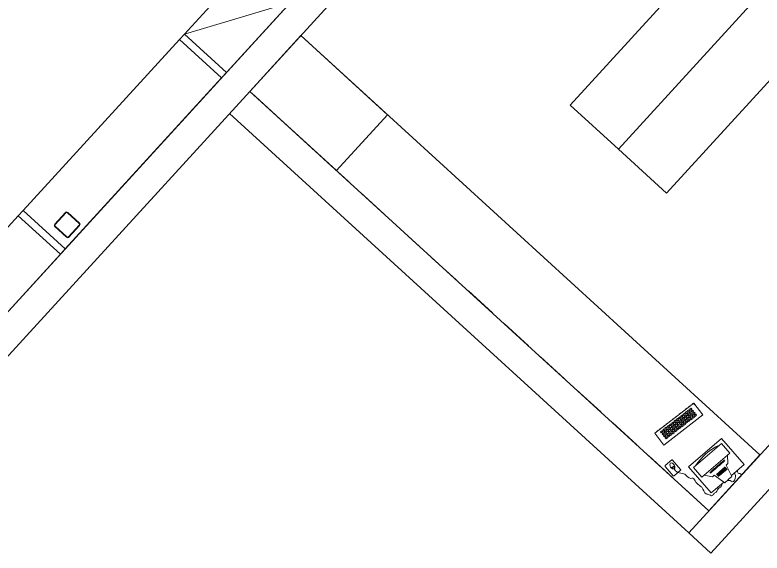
# Model space of a CAD drawing. Header units: metres. Extents: x 750 to 3116, y -341 to 1465.
# Drawn here: x 1565.88 to 1571.61, y 764.17 to 768.3 of the extents above; entities that cross this region are included whole.
import ezdxf

# ---------------------------------------------------------------- set-up
doc = ezdxf.new("R2010")
doc.units = ezdxf.units.M
doc.linetypes.add('DASHED2', pattern=[0.375, 0.25, -0.125])
for name, color, linetype, lineweight in [('Furniture', 44, 'Continuous', 5), ('Hidden line', 251, 'Continuous', 5), ('Wall ext', 20, 'Continuous', 18)]:
    doc.layers.add(name, color=color, linetype=linetype, lineweight=lineweight)

# ---------------------------------------------------------------- blocks, each defined once
blk = doc.blocks.new('wall selves')
at = {"layer": 'Furniture'}
for p, q in [((11493426.9102, 4446031.7865), (11493426.9102, 4446032.5155)), ((11493426.9102, 4446032.5155), (11493427.3476, 4446032.5155)), ((11493427.3476, 4446032.5155), (11493426.9102, 4446031.7865)), ((11493427.3476, 4446032.5155), (11493427.3476, 4446031.7865)), ((11493427.3476, 4446031.7865), (11493427.3476, 4446032.5155)), ((11493427.3476, 4446031.7865), (11493426.9102, 4446031.7865)), ((11493426.9102, 4446031.7865), (11493427.3476, 4446031.7865)), ((11493426.9102, 4446031.7309), (11493426.9102, 4446031.7865)), ((11493427.3476, 4446031.7865), (11493426.9102, 4446031.7865)), ((11493427.3476, 4446031.7865), (11493426.9102, 4446031.7865)), ((11493427.3476, 4446031.7865), (11493427.3476, 4446031.7309)), ((11493427.3476, 4446031.7865), (11493427.3476, 4446031.7309)), ((11493426.9102, 4446029.9533), (11493426.9102, 4446031.7309)), ((11493426.9102, 4446031.7309), (11493427.3476, 4446031.7309)), ((11493427.3476, 4446031.7309), (11493426.9102, 4446031.7309)), ((11493427.3476, 4446031.7309), (11493427.3476, 4446029.9533)), ((11493427.3476, 4446029.9533), (11493427.3476, 4446031.7309)), ((11493427.3476, 4446029.9533), (11493426.9102, 4446029.9533)), ((11493426.9102, 4446029.9533), (11493427.3476, 4446029.9533)), ((11493426.9102, 4446029.8978), (11493426.9102, 4446029.9533)), ((11493427.3476, 4446029.9533), (11493427.3476, 4446029.8978)), ((11493427.3476, 4446029.9533), (11493427.3476, 4446029.8978)), ((11493426.9102, 4446028.1202), (11493426.9102, 4446029.8978)), ((11493426.9102, 4446029.8978), (11493427.3476, 4446029.8978)), ((11493427.3476, 4446029.8978), (11493426.9102, 4446029.8978)), ((11493427.3476, 4446029.8978), (11493427.3476, 4446028.1202)), ((11493427.3476, 4446028.1202), (11493427.3476, 4446029.8978)), ((11493427.3476, 4446028.1202), (11493426.9102, 4446028.1202)), ((11493426.9102, 4446028.1202), (11493427.3476, 4446028.1202)), ((11493426.9102, 4446028.0646), (11493426.9102, 4446028.1202)), ((11493427.3476, 4446028.1202), (11493427.3476, 4446028.0646)), ((11493427.3476, 4446028.1202), (11493427.3476, 4446028.0646)), ((11493427.3476, 4446028.0646), (11493426.9102, 4446028.0646)), ((11493426.9102, 4446027.3356), (11493426.9102, 4446028.0646)), ((11493426.9102, 4446028.0646), (11493427.3476, 4446028.0646)), ((11493427.3476, 4446028.0646), (11493426.9102, 4446027.3356)), ((11493427.3476, 4446028.0646), (11493427.3476, 4446027.3356)), ((11493427.3476, 4446027.3356), (11493427.3476, 4446028.0646)), ((11493427.3476, 4446027.3356), (11493426.9102, 4446027.3356))]:
    blk.add_line(p, q, dxfattribs=at)
at = {"layer": 'Furniture', "color": 4}
for points in [[(11493427.1732, 4446030.1742, 0.414214), (11493427.1598, 4446030.1608), (11493427.1598, 4446030.0395, 0.414214), (11493427.1732, 4446030.0262), (11493427.2945, 4446030.0262, 0.414214), (11493427.3078, 4446030.0395), (11493427.3078, 4446030.1608, 0.414214), (11493427.2945, 4446030.1742)], [(11493427.1732, 4446030.1705, 0.414214), (11493427.1635, 4446030.1608), (11493427.1635, 4446030.0395, 0.414214), (11493427.1732, 4446030.0298), (11493427.2945, 4446030.0298, 0.414214), (11493427.3042, 4446030.0395), (11493427.3042, 4446030.1608, 0.414214), (11493427.2945, 4446030.1705)]]:
    blk.add_lwpolyline(points, format="xyb", close=True, dxfattribs=at)
blk = doc.blocks.new('system')
at = {"layer": 'Furniture'}
for p, q in [((11493463.4756, 4446039.1343), (11493463.6024, 4446039.153)), ((11493463.594, 4446039.064), (11493463.6033, 4446039.162)), ((11493463.6033, 4446039.162), (11493463.6395, 4446039.1673)), ((11493463.6751, 4446039.1726), (11493463.6388, 4446039.1672)), ((11493463.7122, 4446039.0814), (11493463.6751, 4446039.1726)), ((11493463.6785, 4446039.1642), (11493463.8053, 4446039.1829)), ((11493463.8053, 4446039.1829), (11493463.8437, 4446038.9218)), ((11493463.5141, 4446038.8733), (11493463.4756, 4446039.1343)), ((11493463.6941, 4446039.1065), (11493463.6054, 4446039.0935)), ((11493463.6951, 4446039.0995), (11493463.6065, 4446039.0864)), ((11493463.6962, 4446039.0924), (11493463.6075, 4446039.0794)), ((11493463.5209, 4446039.0014), (11493463.8003, 4446039.0425)), ((11493463.5441, 4446039.0048), (11493463.5759, 4446039.0613)), ((11493463.5759, 4446039.0613), (11493463.594, 4446039.064)), ((11493463.5903, 4446039.0213), (11493463.5884, 4446039.0344)), ((11493463.5974, 4446039.0223), (11493463.5955, 4446039.0354)), ((11493463.6044, 4446039.0234), (11493463.6025, 4446039.0365)), ((11493463.6972, 4446039.0854), (11493463.6086, 4446039.0723)), ((11493463.6115, 4446039.0244), (11493463.6096, 4446039.0375)), ((11493463.6185, 4446039.0255), (11493463.6166, 4446039.0385)), ((11493463.6256, 4446039.0265), (11493463.6237, 4446039.0396)), ((11493463.6326, 4446039.0275), (11493463.6307, 4446039.0406)), ((11493463.6397, 4446039.0286), (11493463.6378, 4446039.0417)), ((11493463.6467, 4446039.0296), (11493463.6448, 4446039.0427)), ((11493463.6538, 4446039.0307), (11493463.6519, 4446039.0437)), ((11493463.6608, 4446039.0317), (11493463.6589, 4446039.0448)), ((11493463.6679, 4446039.0327), (11493463.666, 4446039.0458)), ((11493463.6749, 4446039.0338), (11493463.673, 4446039.0468)), ((11493463.682, 4446039.0348), (11493463.6801, 4446039.0479)), ((11493463.689, 4446039.0358), (11493463.6871, 4446039.0489)), ((11493463.6961, 4446039.0369), (11493463.6942, 4446039.05)), ((11493463.7032, 4446039.0379), (11493463.7012, 4446039.051)), ((11493463.7102, 4446039.039), (11493463.7083, 4446039.052)), ((11493463.7303, 4446039.0841), (11493463.7122, 4446039.0814)), ((11493463.7173, 4446039.04), (11493463.7153, 4446039.0531)), ((11493463.7243, 4446039.041), (11493463.7224, 4446039.0541)), ((11493463.7314, 4446039.0421), (11493463.7294, 4446039.0551)), ((11493463.7771, 4446039.0391), (11493463.7303, 4446039.0841)), ((11493463.8003, 4446039.0425), (11493463.8143, 4446038.9471)), ((11493463.5349, 4446038.906), (11493463.5209, 4446039.0014)), ((11493463.8437, 4446038.9218), (11493463.5141, 4446038.8733)), ((11493463.8143, 4446038.9471), (11493463.5349, 4446038.906)), ((11493463.4495, 4446038.7853), (11493463.421, 4446038.7768)), ((11493463.4296, 4446038.7801), (11493463.4257, 4446038.7926)), ((11493463.4407, 4446038.7834), (11493463.4368, 4446038.7959)), ((11493463.5173, 4446038.6201), (11493463.8872, 4446038.6954)), ((11493463.8872, 4446038.6954), (11493463.9102, 4446038.5824)), ((11493463.691, 4446038.6277), (11493463.704, 4446038.6303)), ((11493463.704, 4446038.6303), (11493463.7061, 4446038.6197)), ((11493463.7124, 4446038.632), (11493463.7254, 4446038.6347)), ((11493463.7145, 4446038.6214), (11493463.7124, 4446038.632)), ((11493463.7254, 4446038.6347), (11493463.7275, 4446038.6241)), ((11493463.7338, 4446038.6364), (11493463.7467, 4446038.639)), ((11493463.7359, 4446038.6258), (11493463.7338, 4446038.6364)), ((11493463.7489, 4446038.6284), (11493463.7359, 4446038.6258)), ((11493463.7467, 4446038.639), (11493463.7489, 4446038.6284)), ((11493463.7551, 4446038.6407), (11493463.7681, 4446038.6434)), ((11493463.7573, 4446038.6301), (11493463.7551, 4446038.6407)), ((11493463.7702, 4446038.6328), (11493463.7573, 4446038.6301)), ((11493463.7681, 4446038.6434), (11493463.7702, 4446038.6328)), ((11493463.7765, 4446038.6451), (11493463.7895, 4446038.6477)), ((11493463.7786, 4446038.6345), (11493463.7765, 4446038.6451)), ((11493463.7916, 4446038.6371), (11493463.7786, 4446038.6345)), ((11493463.7804, 4446038.6258), (11493463.7934, 4446038.6285)), ((11493463.7895, 4446038.6477), (11493463.7916, 4446038.6371)), ((11493463.7934, 4446038.6285), (11493463.7955, 4446038.6179)), ((11493463.7979, 4446038.6494), (11493463.8108, 4446038.6521)), ((11493463.8, 4446038.6388), (11493463.7979, 4446038.6494)), ((11493463.813, 4446038.6415), (11493463.8, 4446038.6388)), ((11493463.8018, 4446038.6302), (11493463.8147, 4446038.6328)), ((11493463.8039, 4446038.6196), (11493463.8018, 4446038.6302)), ((11493463.8108, 4446038.6521), (11493463.813, 4446038.6415)), ((11493463.8147, 4446038.6328), (11493463.8169, 4446038.6222)), ((11493463.8192, 4446038.6538), (11493463.8322, 4446038.6564)), ((11493463.8214, 4446038.6432), (11493463.8192, 4446038.6538)), ((11493463.8343, 4446038.6458), (11493463.8214, 4446038.6432)), ((11493463.8231, 4446038.6345), (11493463.8361, 4446038.6372)), ((11493463.8253, 4446038.6239), (11493463.8231, 4446038.6345)), ((11493463.8322, 4446038.6564), (11493463.8343, 4446038.6458)), ((11493463.8361, 4446038.6372), (11493463.8383, 4446038.6266)), ((11493463.8406, 4446038.6581), (11493463.8536, 4446038.6608)), ((11493463.8428, 4446038.6475), (11493463.8406, 4446038.6581)), ((11493463.8557, 4446038.6502), (11493463.8428, 4446038.6475)), ((11493463.8445, 4446038.6389), (11493463.8575, 4446038.6415)), ((11493463.8467, 4446038.6283), (11493463.8445, 4446038.6389)), ((11493463.8596, 4446038.6309), (11493463.8467, 4446038.6283)), ((11493463.8536, 4446038.6608), (11493463.8557, 4446038.6502)), ((11493463.8575, 4446038.6415), (11493463.8596, 4446038.6309)), ((11493463.5403, 4446038.5071), (11493463.5173, 4446038.6201)), ((11493463.9102, 4446038.5824), (11493463.5403, 4446038.5071)), ((11493463.5628, 4446038.6016), (11493463.5758, 4446038.6042)), ((11493463.565, 4446038.591), (11493463.5628, 4446038.6016)), ((11493463.5779, 4446038.5936), (11493463.565, 4446038.591)), ((11493463.5667, 4446038.5823), (11493463.5797, 4446038.585)), ((11493463.5689, 4446038.5717), (11493463.5667, 4446038.5823)), ((11493463.5819, 4446038.5744), (11493463.5689, 4446038.5717)), ((11493463.5758, 4446038.6042), (11493463.5779, 4446038.5936)), ((11493463.5797, 4446038.585), (11493463.5819, 4446038.5744)), ((11493463.5842, 4446038.6059), (11493463.5972, 4446038.6086)), ((11493463.5863, 4446038.5953), (11493463.5842, 4446038.6059)), ((11493463.5993, 4446038.598), (11493463.5863, 4446038.5953)), ((11493463.5881, 4446038.5867), (11493463.6011, 4446038.5893)), ((11493463.5903, 4446038.5761), (11493463.5881, 4446038.5867)), ((11493463.6032, 4446038.5787), (11493463.5903, 4446038.5761)), ((11493463.5972, 4446038.6086), (11493463.5993, 4446038.598)), ((11493463.6011, 4446038.5893), (11493463.6032, 4446038.5787)), ((11493463.6056, 4446038.6103), (11493463.6185, 4446038.6129)), ((11493463.6077, 4446038.5997), (11493463.6056, 4446038.6103)), ((11493463.6207, 4446038.6023), (11493463.6077, 4446038.5997)), ((11493463.6095, 4446038.591), (11493463.6224, 4446038.5937)), ((11493463.6116, 4446038.5804), (11493463.6095, 4446038.591)), ((11493463.6246, 4446038.5831), (11493463.6116, 4446038.5804)), ((11493463.6134, 4446038.5718), (11493463.6264, 4446038.5744)), ((11493463.6155, 4446038.5612), (11493463.6134, 4446038.5718)), ((11493463.6185, 4446038.6129), (11493463.6207, 4446038.6023)), ((11493463.6224, 4446038.5937), (11493463.6246, 4446038.5831)), ((11493463.6264, 4446038.5744), (11493463.6285, 4446038.5638)), ((11493463.6269, 4446038.6146), (11493463.6399, 4446038.6173)), ((11493463.6291, 4446038.604), (11493463.6269, 4446038.6146)), ((11493463.642, 4446038.6067), (11493463.6291, 4446038.604)), ((11493463.6308, 4446038.5954), (11493463.6438, 4446038.598)), ((11493463.633, 4446038.5848), (11493463.6308, 4446038.5954)), ((11493463.646, 4446038.5874), (11493463.633, 4446038.5848)), ((11493463.6348, 4446038.5761), (11493463.6477, 4446038.5788)), ((11493463.6369, 4446038.5655), (11493463.6348, 4446038.5761)), ((11493463.6399, 4446038.6173), (11493463.642, 4446038.6067)), ((11493463.6438, 4446038.598), (11493463.646, 4446038.5874)), ((11493463.6477, 4446038.5788), (11493463.6499, 4446038.5682)), ((11493463.6483, 4446038.619), (11493463.6613, 4446038.6216)), ((11493463.6504, 4446038.6084), (11493463.6483, 4446038.619)), ((11493463.6634, 4446038.611), (11493463.6504, 4446038.6084)), ((11493463.6522, 4446038.5997), (11493463.6652, 4446038.6024)), ((11493463.6544, 4446038.5891), (11493463.6522, 4446038.5997)), ((11493463.6673, 4446038.5918), (11493463.6544, 4446038.5891)), ((11493463.6561, 4446038.5805), (11493463.6691, 4446038.5831)), ((11493463.6583, 4446038.5699), (11493463.6561, 4446038.5805)), ((11493463.6712, 4446038.5725), (11493463.6583, 4446038.5699)), ((11493463.6613, 4446038.6216), (11493463.6634, 4446038.611)), ((11493463.6652, 4446038.6024), (11493463.6673, 4446038.5918)), ((11493463.6691, 4446038.5831), (11493463.6712, 4446038.5725)), ((11493463.6697, 4446038.6233), (11493463.6826, 4446038.626)), ((11493463.6718, 4446038.6127), (11493463.6697, 4446038.6233)), ((11493463.6848, 4446038.6154), (11493463.6718, 4446038.6127)), ((11493463.6736, 4446038.6041), (11493463.6865, 4446038.6067)), ((11493463.6757, 4446038.5935), (11493463.6736, 4446038.6041)), ((11493463.6887, 4446038.5961), (11493463.6757, 4446038.5935)), ((11493463.6775, 4446038.5848), (11493463.6905, 4446038.5875)), ((11493463.6796, 4446038.5742), (11493463.6775, 4446038.5848)), ((11493463.6926, 4446038.5769), (11493463.6796, 4446038.5742)), ((11493463.6826, 4446038.626), (11493463.6848, 4446038.6154)), ((11493463.6865, 4446038.6067), (11493463.6887, 4446038.5961)), ((11493463.6905, 4446038.5875), (11493463.6926, 4446038.5769)), ((11493463.6932, 4446038.6171), (11493463.691, 4446038.6277)), ((11493463.7061, 4446038.6197), (11493463.6932, 4446038.6171)), ((11493463.6949, 4446038.6084), (11493463.7079, 4446038.6111)), ((11493463.6971, 4446038.5978), (11493463.6949, 4446038.6084)), ((11493463.7101, 4446038.6005), (11493463.6971, 4446038.5978)), ((11493463.6989, 4446038.5892), (11493463.7118, 4446038.5918)), ((11493463.701, 4446038.5786), (11493463.6989, 4446038.5892)), ((11493463.714, 4446038.5812), (11493463.701, 4446038.5786)), ((11493463.7028, 4446038.5699), (11493463.7157, 4446038.5726)), ((11493463.7079, 4446038.6111), (11493463.7101, 4446038.6005)), ((11493463.7118, 4446038.5918), (11493463.714, 4446038.5812)), ((11493463.7275, 4446038.6241), (11493463.7145, 4446038.6214)), ((11493463.7157, 4446038.5726), (11493463.7179, 4446038.562)), ((11493463.7163, 4446038.6128), (11493463.7293, 4446038.6154)), ((11493463.7185, 4446038.6022), (11493463.7163, 4446038.6128)), ((11493463.7314, 4446038.6048), (11493463.7185, 4446038.6022)), ((11493463.7202, 4446038.5935), (11493463.7332, 4446038.5962)), ((11493463.7224, 4446038.5829), (11493463.7202, 4446038.5935)), ((11493463.7353, 4446038.5856), (11493463.7224, 4446038.5829)), ((11493463.7241, 4446038.5743), (11493463.7371, 4446038.5769)), ((11493463.7263, 4446038.5637), (11493463.7241, 4446038.5743)), ((11493463.7293, 4446038.6154), (11493463.7314, 4446038.6048)), ((11493463.7332, 4446038.5962), (11493463.7353, 4446038.5856)), ((11493463.7371, 4446038.5769), (11493463.7393, 4446038.5663)), ((11493463.7377, 4446038.6171), (11493463.7506, 4446038.6198)), ((11493463.7398, 4446038.6065), (11493463.7377, 4446038.6171)), ((11493463.7528, 4446038.6092), (11493463.7398, 4446038.6065)), ((11493463.7416, 4446038.5979), (11493463.7546, 4446038.6005)), ((11493463.7438, 4446038.5873), (11493463.7416, 4446038.5979)), ((11493463.7567, 4446038.5899), (11493463.7438, 4446038.5873)), ((11493463.7455, 4446038.5786), (11493463.7585, 4446038.5813)), ((11493463.7477, 4446038.5681), (11493463.7455, 4446038.5786)), ((11493463.7506, 4446038.6198), (11493463.7528, 4446038.6092)), ((11493463.7546, 4446038.6005), (11493463.7567, 4446038.5899)), ((11493463.7585, 4446038.5813), (11493463.7606, 4446038.5707)), ((11493463.759, 4446038.6215), (11493463.772, 4446038.6241)), ((11493463.7612, 4446038.6109), (11493463.759, 4446038.6215)), ((11493463.7742, 4446038.6135), (11493463.7612, 4446038.6109)), ((11493463.763, 4446038.6022), (11493463.7759, 4446038.6049)), ((11493463.7651, 4446038.5916), (11493463.763, 4446038.6022)), ((11493463.7781, 4446038.5943), (11493463.7651, 4446038.5916)), ((11493463.7669, 4446038.583), (11493463.7798, 4446038.5856)), ((11493463.769, 4446038.5724), (11493463.7669, 4446038.583)), ((11493463.782, 4446038.575), (11493463.769, 4446038.5724)), ((11493463.772, 4446038.6241), (11493463.7742, 4446038.6135)), ((11493463.7759, 4446038.6049), (11493463.7781, 4446038.5943)), ((11493463.7798, 4446038.5856), (11493463.782, 4446038.575)), ((11493463.7826, 4446038.6152), (11493463.7804, 4446038.6258)), ((11493463.7955, 4446038.6179), (11493463.7826, 4446038.6152)), ((11493463.7843, 4446038.6066), (11493463.7973, 4446038.6092)), ((11493463.7865, 4446038.596), (11493463.7843, 4446038.6066)), ((11493463.7994, 4446038.5986), (11493463.7865, 4446038.596)), ((11493463.7882, 4446038.5873), (11493463.8012, 4446038.59)), ((11493463.7904, 4446038.5768), (11493463.7882, 4446038.5873)), ((11493463.8034, 4446038.5794), (11493463.7904, 4446038.5768)), ((11493463.7973, 4446038.6092), (11493463.7994, 4446038.5986)), ((11493463.8012, 4446038.59), (11493463.8034, 4446038.5794)), ((11493463.8169, 4446038.6222), (11493463.8039, 4446038.6196)), ((11493463.8057, 4446038.6109), (11493463.8187, 4446038.6136)), ((11493463.8079, 4446038.6003), (11493463.8057, 4446038.6109)), ((11493463.8208, 4446038.603), (11493463.8079, 4446038.6003)), ((11493463.8096, 4446038.5917), (11493463.8226, 4446038.5943)), ((11493463.8118, 4446038.5811), (11493463.8096, 4446038.5917)), ((11493463.8247, 4446038.5837), (11493463.8118, 4446038.5811)), ((11493463.8187, 4446038.6136), (11493463.8208, 4446038.603)), ((11493463.8226, 4446038.5943), (11493463.8247, 4446038.5837)), ((11493463.8383, 4446038.6266), (11493463.8253, 4446038.6239)), ((11493463.8271, 4446038.6153), (11493463.84, 4446038.6179)), ((11493463.8292, 4446038.6047), (11493463.8271, 4446038.6153)), ((11493463.8422, 4446038.6073), (11493463.8292, 4446038.6047)), ((11493463.831, 4446038.596), (11493463.8439, 4446038.5987)), ((11493463.8331, 4446038.5855), (11493463.831, 4446038.596)), ((11493463.8461, 4446038.5881), (11493463.8331, 4446038.5855)), ((11493463.84, 4446038.6179), (11493463.8422, 4446038.6073)), ((11493463.8439, 4446038.5987), (11493463.8461, 4446038.5881)), ((11493463.8484, 4446038.6196), (11493463.8614, 4446038.6223)), ((11493463.8506, 4446038.609), (11493463.8484, 4446038.6196)), ((11493463.8635, 4446038.6117), (11493463.8506, 4446038.609)), ((11493463.8523, 4446038.6004), (11493463.8653, 4446038.603)), ((11493463.8545, 4446038.5898), (11493463.8523, 4446038.6004)), ((11493463.8675, 4446038.5924), (11493463.8545, 4446038.5898)), ((11493463.8614, 4446038.6223), (11493463.8635, 4446038.6117)), ((11493463.8772, 4446038.5757), (11493463.8642, 4446038.5731)), ((11493463.8653, 4446038.603), (11493463.8675, 4446038.5924)), ((11493463.9078, 4446038.582), (11493463.8949, 4446038.5793)), ((11493463.9047, 4446038.5973), (11493463.9069, 4446038.5867)), ((11493463.5707, 4446038.5631), (11493463.5836, 4446038.5657)), ((11493463.5728, 4446038.5525), (11493463.5707, 4446038.5631)), ((11493463.5858, 4446038.5551), (11493463.5728, 4446038.5525)), ((11493463.5746, 4446038.5438), (11493463.5875, 4446038.5465)), ((11493463.5767, 4446038.5333), (11493463.5746, 4446038.5438)), ((11493463.5897, 4446038.5359), (11493463.5767, 4446038.5333)), ((11493463.5836, 4446038.5657), (11493463.5858, 4446038.5551)), ((11493463.5875, 4446038.5465), (11493463.5897, 4446038.5359)), ((11493463.6015, 4446038.5196), (11493463.5886, 4446038.517)), ((11493463.592, 4446038.5674), (11493463.605, 4446038.5701)), ((11493463.5942, 4446038.5568), (11493463.592, 4446038.5674)), ((11493463.6071, 4446038.5595), (11493463.5942, 4446038.5568)), ((11493463.5959, 4446038.5482), (11493463.6089, 4446038.5508)), ((11493463.5981, 4446038.5376), (11493463.5959, 4446038.5482)), ((11493463.6111, 4446038.5402), (11493463.5981, 4446038.5376)), ((11493463.605, 4446038.5701), (11493463.6071, 4446038.5595)), ((11493463.6089, 4446038.5508), (11493463.6111, 4446038.5402)), ((11493463.6285, 4446038.5638), (11493463.6155, 4446038.5612)), ((11493463.6173, 4446038.5525), (11493463.6303, 4446038.5552)), ((11493463.6195, 4446038.542), (11493463.6173, 4446038.5525)), ((11493463.6322, 4446038.5258), (11493463.6192, 4446038.5232)), ((11493463.6324, 4446038.5446), (11493463.6195, 4446038.542)), ((11493463.6303, 4446038.5552), (11493463.6324, 4446038.5446)), ((11493463.6499, 4446038.5682), (11493463.6369, 4446038.5655)), ((11493463.6387, 4446038.5569), (11493463.6516, 4446038.5595)), ((11493463.6408, 4446038.5463), (11493463.6387, 4446038.5569)), ((11493463.6538, 4446038.5489), (11493463.6408, 4446038.5463)), ((11493463.6628, 4446038.5321), (11493463.6498, 4446038.5294)), ((11493463.6516, 4446038.5595), (11493463.6538, 4446038.5489)), ((11493463.66, 4446038.5612), (11493463.673, 4446038.5639)), ((11493463.6622, 4446038.5507), (11493463.66, 4446038.5612)), ((11493463.6752, 4446038.5533), (11493463.6622, 4446038.5507)), ((11493463.673, 4446038.5639), (11493463.6752, 4446038.5533)), ((11493463.6934, 4446038.5383), (11493463.6805, 4446038.5357)), ((11493463.6814, 4446038.5656), (11493463.6944, 4446038.5682)), ((11493463.6836, 4446038.555), (11493463.6814, 4446038.5656)), ((11493463.6965, 4446038.5576), (11493463.6836, 4446038.555)), ((11493463.6944, 4446038.5682), (11493463.6965, 4446038.5576)), ((11493463.7049, 4446038.5594), (11493463.7028, 4446038.5699)), ((11493463.7179, 4446038.562), (11493463.7049, 4446038.5594)), ((11493463.7241, 4446038.5445), (11493463.7111, 4446038.5419)), ((11493463.7393, 4446038.5663), (11493463.7263, 4446038.5637)), ((11493463.7547, 4446038.5508), (11493463.7417, 4446038.5481)), ((11493463.7606, 4446038.5707), (11493463.7477, 4446038.5681)), ((11493463.7853, 4446038.557), (11493463.7724, 4446038.5544)), ((11493463.8159, 4446038.5632), (11493463.803, 4446038.5606)), ((11493463.8466, 4446038.5695), (11493463.8336, 4446038.5668)), ((11493463.5709, 4446038.5134), (11493463.558, 4446038.5107))]:
    blk.add_line(p, q, dxfattribs=at)
blk.add_lwpolyline([(11493463.4731, 4446038.7455), (11493463.4593, 4446038.8394, 0.414214), (11493463.4542, 4446038.8432), (11493463.3895, 4446038.8337, 0.414214), (11493463.3857, 4446038.8286), (11493463.3995, 4446038.7347, 0.414214), (11493463.4046, 4446038.7309), (11493463.4693, 4446038.7404, 0.414214)], format="xyb", close=True, dxfattribs=at)
blk.add_arc((11493463.6198, 4446039.307), 0.4035, 260.67447, 295.82566, dxfattribs=at)
at = {"layer": 'Furniture', "extrusion": (0, 0, -1)}
blk.add_ellipse((11493463.4377, 4446038.7741), major_axis=(0.0073, -0.0244), ratio=0.627322, dxfattribs=at)
at = {"layer": 'Furniture'}
for points in [[(11493463.6214, 4446039.1647), (11493463.6431, 4446039.1838), (11493463.6455, 4446039.2006), (11493463.6928, 4446039.1931), (11493463.708, 4446039.1686)], [(11493463.7419, 4446039.1735), (11493463.7259, 4446039.1912), (11493463.7318, 4446039.2036), (11493463.7291, 4446039.2216)], [(11493463.5828, 4446039.1501), (11493463.5682, 4446039.1595), (11493463.5451, 4446039.1561), (11493463.5053, 4446039.1582), (11493463.4834, 4446039.1549), (11493463.4617, 4446039.1504), (11493463.4564, 4446039.1325), (11493463.4453, 4446039.1098), (11493463.4617, 4446039.0517), (11493463.4602, 4446039.0264), (11493463.4627, 4446038.9912), (11493463.4682, 4446038.9539), (11493463.458, 4446038.9431), (11493463.4518, 4446038.8869), (11493463.4268, 4446038.8339), (11493463.4298, 4446038.7984)]]:
    blk.add_spline(points, degree=3, dxfattribs=at)

msp = doc.modelspace()

# ---------------------------------------------------------------- linework, layer by layer
at = {"layer": 'Furniture'}
for points in [[(1570.1387, 767.6068), (1572.0197, 769.6655), (1572.3888, 769.3283), (1570.5078, 767.2696), (1570.1387, 767.6068)], [(1570.5078, 767.2696), (1572.3888, 769.3283), (1572.7579, 768.991), (1570.8769, 766.9323), (1570.5078, 767.2696)], [(1571.2027, 764.4944), (1567.6813, 767.7119), (1568.0725, 768.1401), (1571.594, 764.9226), (1571.2027, 764.4944)], [(1568.3457, 767.1048), (1567.6813, 767.7119), (1568.0725, 768.1401), (1568.737, 767.533), (1568.3457, 767.1048)]]:
    msp.add_lwpolyline(points, dxfattribs=at)
at = {"layer": 'Hidden line', "linetype": 'DASHED2'}
msp.add_line((1571.2027, 764.4944), (1567.6813, 767.7119), dxfattribs=at)
at = {"layer": 'Hidden line'}
msp.add_line((1571.0476, 764.3246), (1567.5262, 767.5421), dxfattribs=at)
at = {"layer": 'Wall ext'}
for p, q in [((1564.4997, 764.5708), (1571.6792, 772.4284)), ((1564.6695, 764.4156), (1571.849, 772.2732)), ((1571.0476, 764.3246), (1577.8117, 771.7276)), ((1571.2174, 764.1695), (1577.9815, 771.5724)), ((1571.2174, 764.1695), (1571.0476, 764.3246))]:
    msp.add_line(p, q, dxfattribs=at)

# ---------------------------------------------------------------- block references
at = {"layer": 'Furniture', "rotation": 317.5821484389718}
msp.add_blockref('wall selves', (-11482392.8668, 4471195.6987), dxfattribs=at)
at = {"layer": 'Furniture', "xscale": -1, "rotation": 229.1592344499242}
msp.add_blockref('system', (-10878244.8753, -5786857.3678), dxfattribs=at)

doc.saveas('drawing.dxf')
